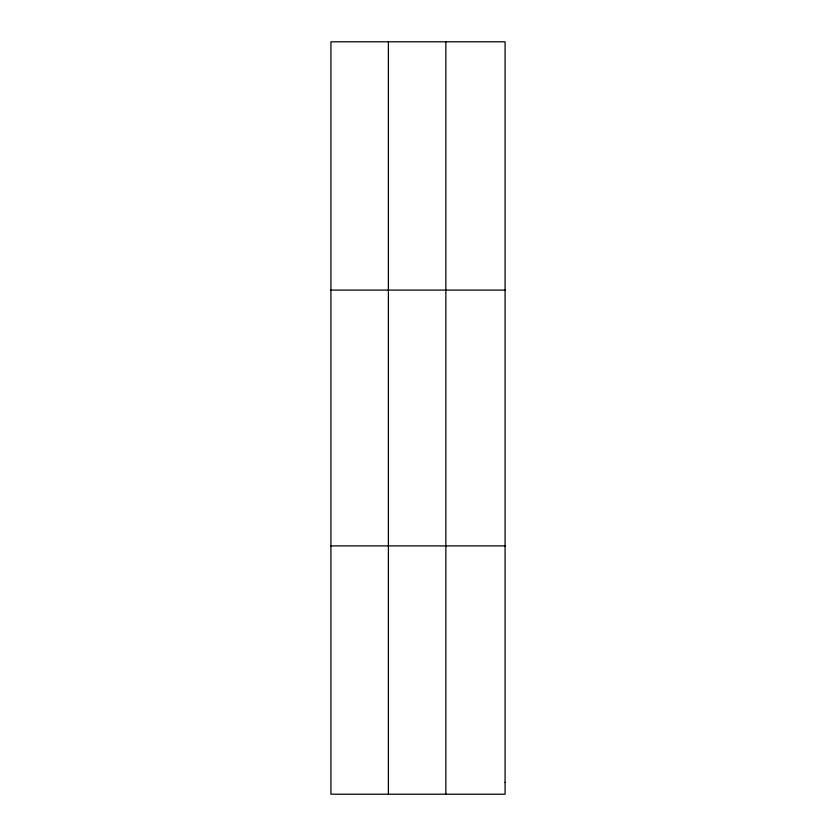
<?xml version="1.0" encoding="UTF-8"?>
<svg xmlns="http://www.w3.org/2000/svg" width="836" height="836" viewBox="0 0 836 836"><rect width="100%" height="100%" fill="white"/><g stroke="black" fill="none" stroke-linecap="round" stroke-linejoin="round"><path stroke-width="1.25" d="M388.395 41.8L388.395 794.2M445.86 41.8L445.86 794.2M330.931 290.092L505.069 290.092M330.931 545.908L505.069 545.908M505.069 782.381L505.069 794.2L330.931 794.2L330.931 41.8L505.069 41.8L505.069 782.381"/></g></svg>
